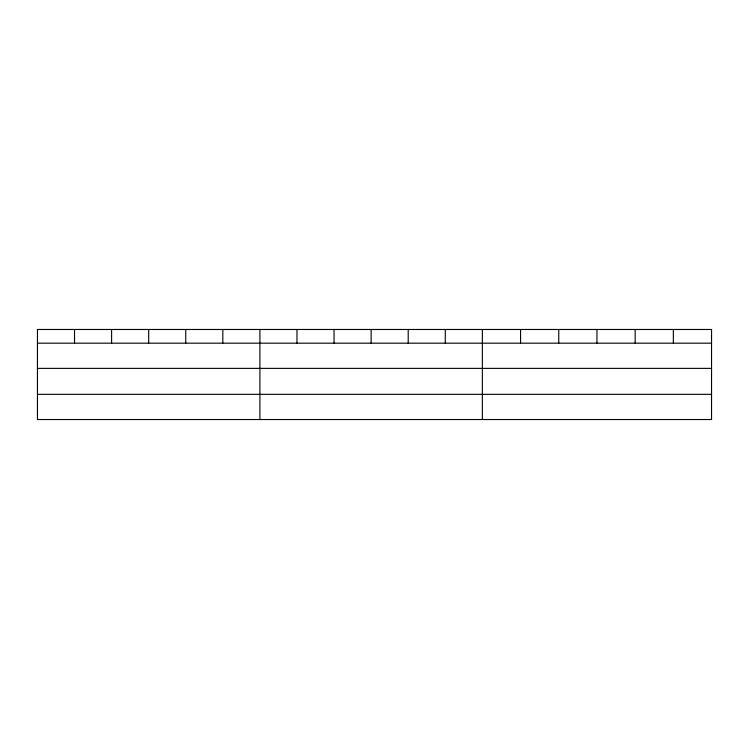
<?xml version="1.0" encoding="UTF-8"?>
<svg xmlns="http://www.w3.org/2000/svg" width="749" height="749" viewBox="0 0 749 749"><rect width="100%" height="100%" fill="white"/><g stroke="black" fill="none" stroke-linecap="round" stroke-linejoin="round"><path stroke-width="1.12" d="M37.45 343.182L711.55 343.182M37.45 368.377L711.55 368.377M37.45 394.33L711.55 394.33M673.351 329.476L673.351 343.182M635.152 329.476L635.152 343.182M596.953 329.476L596.953 343.182M558.754 329.476L558.754 343.182M520.555 329.476L520.555 343.182M482.356 329.476L482.356 419.524M445.281 329.476L445.281 343.182M408.205 329.476L408.205 343.182M371.13 329.476L371.13 343.182M334.054 329.476L334.054 343.182M296.978 329.476L296.978 343.182M259.903 329.476L259.903 419.524M222.828 329.476L222.828 343.182M185.752 329.476L185.752 343.182M148.677 329.476L148.677 343.182M111.601 329.476L111.601 343.182M74.525 329.476L74.525 343.182M711.55 329.476L37.45 329.476L37.45 419.524L711.55 419.524L711.55 329.476"/></g></svg>
